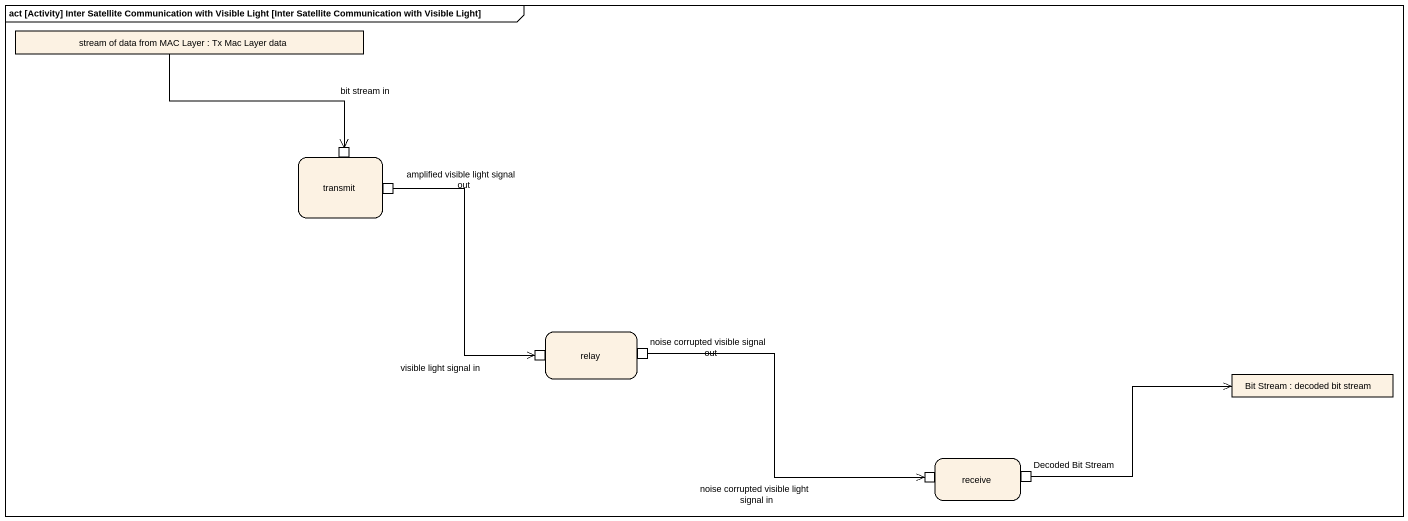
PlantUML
@startuml
mainframe act [Activity] Inter Satellite Communication with Visible Light [Inter Satellite Communication with Visible Light]
hide empty description
state "stream of data from MAC Layer : Tx Mac Layer data" as stream_of_data_from_MAC <<object>>
state transmit {
  state "bit stream in" as bit_stream_in <<inputPin>>
  state "amplified visible light signal out" as amplified_visible_light <<outputPin>>
}
state relay {
  state "visible light signal in" as visible_light_signal_in <<inputPin>>
  state "noise corrupted visible signal out" as noise_corrupted_visible <<outputPin>>
}
state "Bit Stream : decoded bit stream" as Bit_Stream <<object>>
state receive {
  state "noise corrupted visible light signal in" as noise_corrupted_visible_2 <<inputPin>>
  state "Decoded Bit Stream" as Decoded_Bit_Stream <<outputPin>>
}
stream_of_data_from_MAC --> bit_stream_in
amplified_visible_light --> visible_light_signal_in
noise_corrupted_visible -right-> noise_corrupted_visible_2
Decoded_Bit_Stream -right-> Bit_Stream
@enduml
